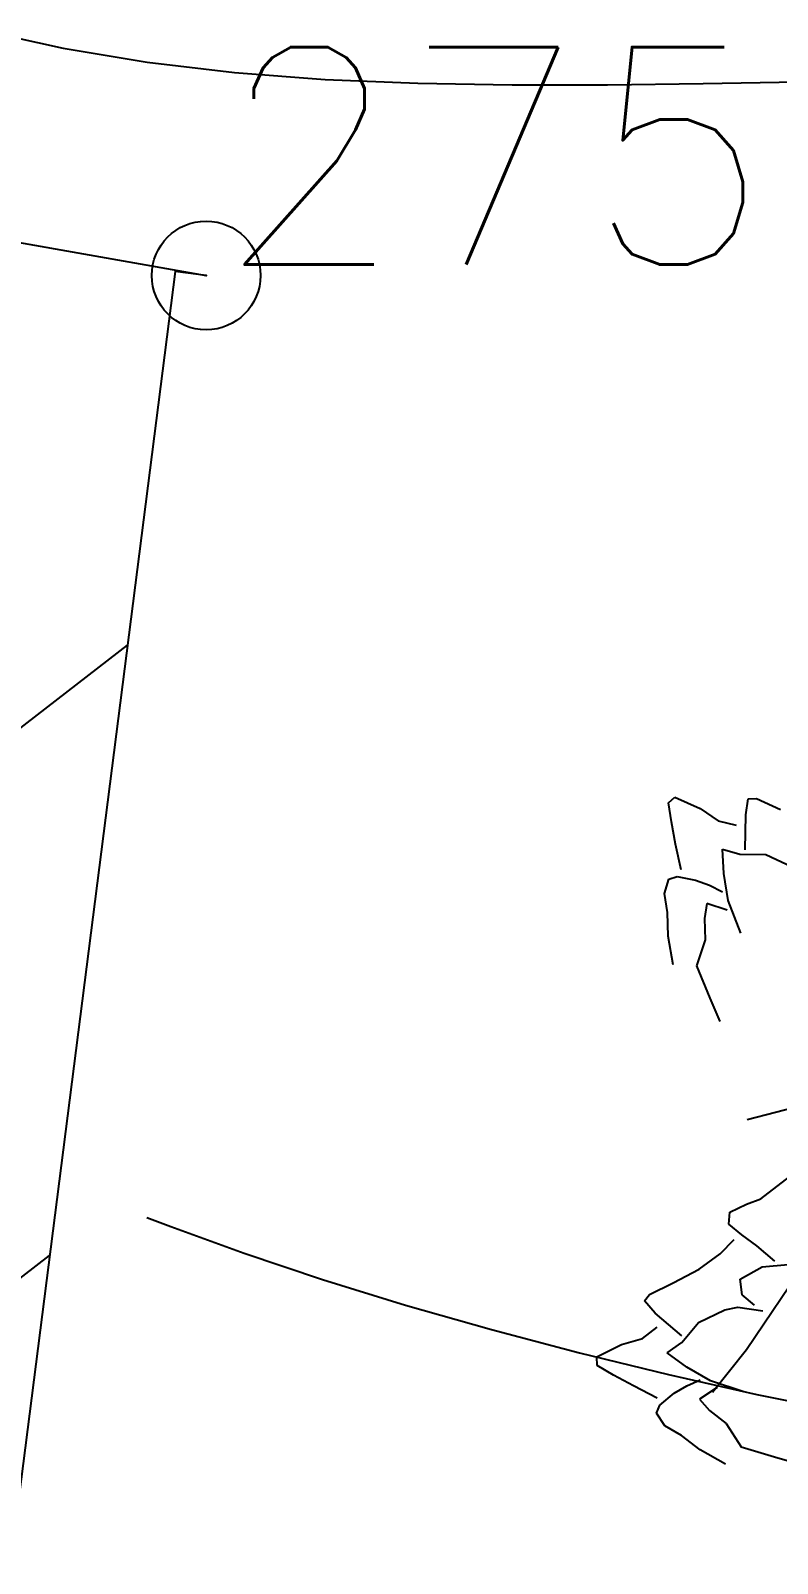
# Model space of a CAD drawing. Header units: millimetres. Extents: x 524954 to 526204, y 9523489 to 9524010.
# Drawn here: x 525862.12 to 525865.56, y 9523681.27 to 9523688.31 of the extents above; entities that cross this region are included whole.
import ezdxf

# ---------------------------------------------------------------- set-up
doc = ezdxf.new("R2010")
doc.units = ezdxf.units.MM
doc.header["$PDMODE"] = 32
doc.header["$PDSIZE"] = 0.5
doc.linetypes.add('ACAD_ISO12W100', pattern=[21, 12, -3, 0, -3, 0, -3])
for name, color, linetype in [('Arbre', 34, 'ACAD_ISO12W100'), ('Bati', 6, 'Continuous'), ('Bati_H', 1, 'Continuous'), ('CN_02_00', 4, 'Continuous'), ('CN_05_00', 6, 'Continuous'), ('TopoAlt', 3, 'Continuous'), ('TOPOJIS', 7, 'Continuous')]:
    doc.layers.add(name, color=color, linetype=linetype)
doc.styles.add('Simplex 1.0', font='Simplex.shx', dxfattribs={"width": 0.99, "height": 1})

# ---------------------------------------------------------------- blocks, each defined once
blk = doc.blocks.new('TCPOINT M')
at = {"color": 0}
blk.add_point((0, 0), dxfattribs=at)
at = {"layer": 'TopoAlt', "style": 'Simplex 1.0', "width": 0.99}
blk.add_attdef('ALT', (0.15, 0.15), '', height=1, dxfattribs=at)
blk = doc.blocks.new('v088')
at = {"color": 3, "linetype": 'Continuous'}
for p, q in [((-3.5682, 6.3771), (-3.539, 6.4025)), ((-3.5548, 6.2904), (-3.5682, 6.3771)), ((-3.539, 6.4025), (-3.4232, 6.3514)), ((-3.4232, 6.3514), (-3.3399, 6.2939)), ((-3.2129, 6.3221), (-3.2014, 6.3959)), ((-3.2014, 6.3959), (-3.1633, 6.397)), ((-3.1633, 6.397), (-3.053, 6.3458)), ((-3.5355, 6.1876), (-3.5548, 6.2904)), ((-3.3399, 6.2939), (-3.2577, 6.2746)), ((-3.2164, 6.1615), (-3.2129, 6.3221)), ((-3.5103, 6.0686), (-3.5355, 6.1876)), ((-3.3198, 6.1639), (-3.2403, 6.1417)), ((-3.3139, 6.0525), (-3.3198, 6.1639)), ((-3.2403, 6.1417), (-3.1205, 6.1398)), ((-3.1205, 6.1398), (-2.9991, 6.0834)), ((-3.5861, 5.9603), (-3.5662, 6.0262)), ((-3.5662, 6.0262), (-3.5284, 6.0381)), ((-3.5284, 6.0381), (-3.4436, 6.0215)), ((-3.4436, 6.0215), (-3.3804, 5.9989)), ((-3.3804, 5.9989), (-3.3196, 5.968)), ((-3.294, 5.9279), (-3.3139, 6.0525)), ((-3.5727, 5.8736), (-3.5861, 5.9603)), ((-3.2352, 5.7773), (-3.294, 5.9279)), ((-3.5695, 5.7648), (-3.5727, 5.8736)), ((-3.3915, 5.9142), (-3.4031, 5.8459)), ((-3.2981, 5.8843), (-3.3915, 5.9142)), ((-3.4031, 5.8459), (-3.4003, 5.748)), ((-3.5466, 5.6322), (-3.5695, 5.7648)), ((-3.4003, 5.748), (-3.4403, 5.6271)), ((-3.4403, 5.6271), (-3.3789, 5.4792)), ((-3.3789, 5.4792), (-3.3323, 5.3717)), ((-3.1435, 4.5571), (-3.0095, 4.66)), ((-3.2867, 4.4956), (-3.2101, 4.5328)), ((-3.2101, 4.5328), (-3.1435, 4.5571)), ((-3.2911, 4.4407), (-3.2867, 4.4956)), ((-3.2303, 4.3905), (-3.2911, 4.4407)), ((-3.3314, 4.3035), (-3.2664, 4.3702)), ((-3.1617, 4.3413), (-3.2303, 4.3905)), ((-3.4268, 4.2328), (-3.3314, 4.3035)), ((-3.0788, 4.2707), (-3.1617, 4.3413)), ((-3.5467, 4.1705), (-3.4268, 4.2328)), ((-3.2386, 4.1877), (-3.1373, 4.2436)), ((-3.1373, 4.2436), (-3.0186, 4.2553)), ((-3.6561, 4.1174), (-3.5467, 4.1705)), ((-3.2291, 4.1152), (-3.2386, 4.1877)), ((-3.6793, 4.0872), (-3.6561, 4.1174)), ((-3.6294, 4.0317), (-3.6793, 4.0872)), ((-3.1725, 4.0683), (-3.2291, 4.1152)), ((-3.5071, 3.9275), (-3.6294, 4.0317)), ((-3.4297, 3.988), (-3.3093, 4.0465)), ((-3.3093, 4.0465), (-3.2488, 4.0583)), ((-3.2488, 4.0583), (-3.1342, 4.0423)), ((-3.6878, 3.9154), (-3.6208, 3.9668)), ((-3.5069, 3.8964), (-3.4297, 3.988)), ((-3.8977, 3.8297), (-3.785, 3.8871)), ((-3.785, 3.8871), (-3.6878, 3.9154)), ((-3.5743, 3.8488), (-3.5069, 3.8964)), ((-3.8965, 3.791), (-3.8977, 3.8297)), ((-3.4842, 3.783), (-3.5743, 3.8488)), ((-3.8209, 3.7466), (-3.8965, 3.791)), ((-3.729, 3.6966), (-3.8209, 3.7466)), ((-3.3751, 3.7197), (-3.4842, 3.783)), ((-3.6208, 3.641), (-3.729, 3.6966)), ((-3.5422, 3.6629), (-3.4847, 3.6976)), ((-3.4847, 3.6976), (-3.4223, 3.7252)), ((-3.3439, 3.6889), (-3.4261, 3.6355)), ((-3.2212, 3.6701), (-3.3751, 3.7197)), ((-3.6232, 3.5708), (-3.6087, 3.6076)), ((-3.6087, 3.6076), (-3.5422, 3.6629)), ((-3.4261, 3.6355), (-3.3805, 3.5833)), ((-3.5847, 3.5138), (-3.6232, 3.5708)), ((-3.3805, 3.5833), (-3.3028, 3.5236)), ((-3.3028, 3.5236), (-3.2344, 3.4162)), ((-3.5091, 3.4694), (-3.5847, 3.5138)), ((-3.4228, 3.4031), (-3.5091, 3.4694)), ((-3.3055, 3.337), (-3.4228, 3.4031)), ((-3.2344, 3.4162), (-3.081, 3.3703)), ((-3.081, 3.3703), (-2.9682, 3.3386))]:
    blk.add_line(p, q, dxfattribs=at)
at = {"linetype": 'Continuous'}
for p, q in [((-2.9464, 4.9876), (-3.2062, 4.92)), ((-2.9315, 4.2727), (-3.209, 3.8627)), ((-3.209, 3.8627), (-3.3666, 3.6666))]:
    blk.add_line(p, q, dxfattribs=at)

msp = doc.modelspace()

# ---------------------------------------------------------------- hatches: boundary and pattern name
at = {"layer": 'Bati_H'}
h = msp.add_hatch(dxfattribs=at)
h.set_pattern_fill('_U', color=256, scale=2, angle=217.7241, style=0, pattern_type=0)
h.set_pattern_definition([(217.724095748, (0, 0), (1.22371947054, -1.58193257044), [])])
h.paths.add_polyline_path([(525861.1263, 9523674.1911), (525857.9655, 9523674.5946), (525859.6057, 9523687.7733), (525862.9307, 9523687.1867), (525862.7878, 9523687.2049)])

# ---------------------------------------------------------------- linework, layer by layer
at = {"layer": 'Bati', "flags": 128}
msp.add_lwpolyline([(525861.1263, 9523674.1911), (525857.9655, 9523674.5946), (525859.6057, 9523687.7733), (525862.9307, 9523687.1867), (525862.7878, 9523687.2049)], close=True, dxfattribs=at)
at = {"layer": 'CN_02_00', "elevation": 276, "flags": 128}
msp.add_lwpolyline([(525861.903, 9523688.312), (525862.2732, 9523688.232), (525862.6593, 9523688.1665), (525863.0615, 9523688.119), (525863.4776, 9523688.0878), (525863.9043, 9523688.0701), (525864.3384, 9523688.063), (525864.777, 9523688.0637), (525865.2167, 9523688.0691), (525865.6545, 9523688.0766)], dxfattribs=at)
at = {"layer": 'CN_05_00', "elevation": 275, "flags": 128}
msp.add_lwpolyline([(525862.658, 9523682.8569), (525862.7685, 9523682.8143), (525863.1058, 9523682.6921), (525863.4665, 9523682.5716), (525863.8475, 9523682.454), (525864.2433, 9523682.3409), (525864.6484, 9523682.2337), (525865.057, 9523682.134), (525865.4637, 9523682.0433), (525865.8629, 9523681.963), (525866.249, 9523681.8948), (525866.6198, 9523681.8399), (525866.9868, 9523681.7983), (525867.3648, 9523681.7702), (525867.7687, 9523681.7553), (525868.2133, 9523681.7536), (525868.7135, 9523681.765), (525869.2843, 9523681.7894), (525869.9403, 9523681.8268), (525870.6892, 9523681.8765), (525871.5095, 9523681.9359), (525872.372, 9523682.0017)], dxfattribs=at)

# ---------------------------------------------------------------- block references
at = {"layer": 'Arbre'}
msp.add_blockref('v088', (525868.626, 9523678.3854), dxfattribs=at)
at = {"layer": 'TOPOJIS'}
ref = msp.add_blockref('TCPOINT M', (525862.9307, 9523687.1867, 275.84), dxfattribs=at)
ref.add_attrib('ALT', '275.84', (525862.9807, 9523687.2367, 275.84), dxfattribs={"layer": 'TopoAlt', "height": 1, "style": 'Simplex 1.0', "width": 0.99})

doc.saveas('drawing.dxf')
